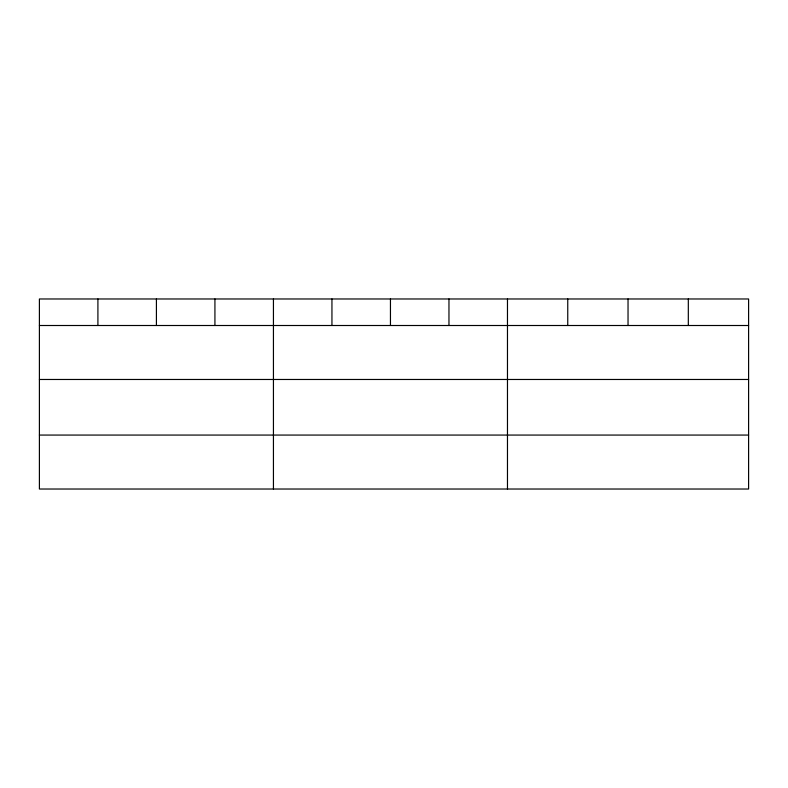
<?xml version="1.0" encoding="UTF-8"?>
<svg xmlns="http://www.w3.org/2000/svg" width="788" height="788" viewBox="0 0 788 788"><rect width="100%" height="100%" fill="white"/><g stroke="black" fill="none" stroke-linecap="round" stroke-linejoin="round"><path stroke-width="1.18" d="M748.6 379.471L748.6 298.977L39.4 298.977L39.4 489.023L748.6 489.023L748.6 379.471L39.4 379.471M39.4 325.503L748.6 325.503M39.4 435.065L748.6 435.065M688.318 298.977L688.318 325.503M628.036 298.977L628.036 325.503M567.754 298.977L567.754 325.503M507.472 298.977L507.472 489.023M448.963 298.977L448.963 325.503M390.454 298.977L390.454 325.503M331.945 298.977L331.945 325.503M273.436 298.977L273.436 489.023M214.927 298.977L214.927 325.503M156.418 298.977L156.418 325.503M97.909 298.977L97.909 325.503"/></g></svg>
